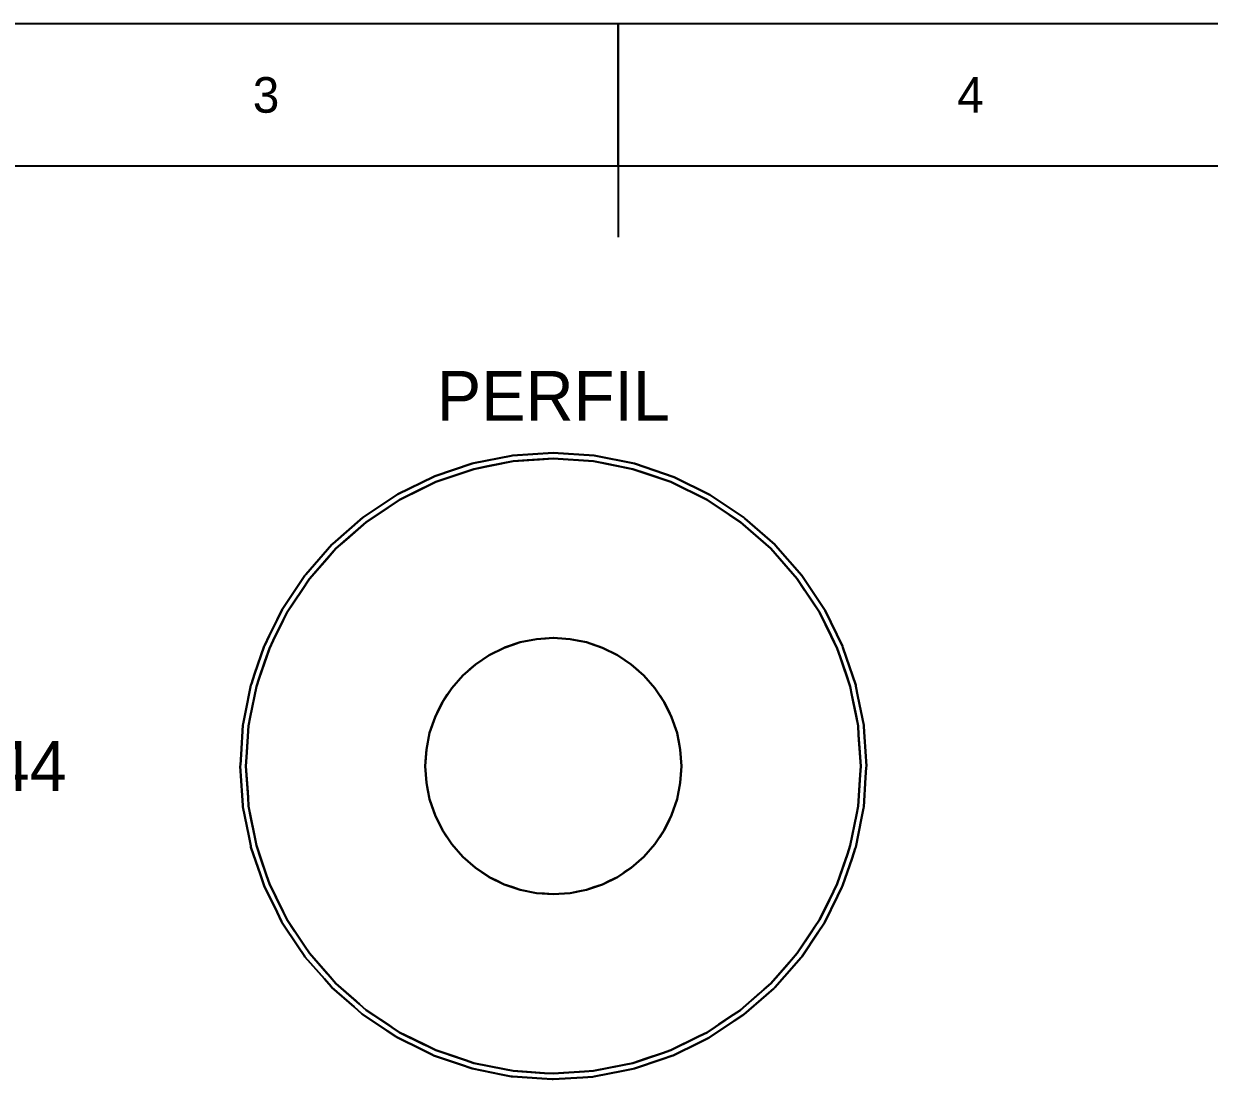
# Model space of a CAD drawing. Extents: x 0 to 297, y 0 to 210.
# Drawn here: x 106.7 to 190, y 135.9 to 210 of the extents above; entities that cross this region are included whole.
import ezdxf
from ezdxf.enums import TextEntityAlignment as Align

# ---------------------------------------------------------------- set-up
doc = ezdxf.new("R2010")
doc.units = 0
for name, color, linetype in [('COTAS', 7, 'CONTINUOUS'), ('FINA', 7, 'CONTINUOUS'), ('NORMA', 7, 'CONTINUOUS'), ('TEXTO', 7, 'CONTINUOUS'), ('VISIBLE', 7, 'CONTINUOUS')]:
    doc.layers.add(name, color=color, linetype=linetype)

msp = doc.modelspace()

# ---------------------------------------------------------------- linework, layer by layer
at = {"layer": 'FINA'}
for p, q in [((297, 210), (0, 210)), ((148.5, 200), (148.5, 210))]:
    msp.add_line(p, q, dxfattribs=at)
at = {"layer": 'NORMA'}
for p, q in [((148.5, 210), (148.5, 195)), ((287, 200), (20, 200))]:
    msp.add_line(p, q, dxfattribs=at)
at = {"layer": 'VISIBLE'}
for p, q in [((140.9772, 179.6506), (138.333, 179.1247)), ((138.333, 179.1247), (140.9772, 179.6506)), ((141.1185, 179.2718), (138.3474, 178.7206)), ((138.3474, 178.7206), (141.1185, 179.2718)), ((141.1185, 179.2718), (138.3474, 178.7206)), ((138.3474, 178.7206), (141.1185, 179.2718)), ((141.1185, 179.2718), (139.3067, 178.9114)), ((140.1593, 179.081), (141.1185, 179.2718)), ((141.0663, 179.6684), (140.9772, 179.6506)), ((140.9772, 179.6506), (141.0663, 179.6684)), ((143.9379, 179.8566), (141.0663, 179.6684)), ((141.0663, 179.6684), (143.9379, 179.8566)), ((143.9379, 179.4566), (141.1185, 179.2718)), ((141.1185, 179.2718), (143.9379, 179.4566)), ((143.9379, 179.4566), (141.1185, 179.2718)), ((141.1185, 179.2718), (143.9379, 179.4566)), ((141.1185, 179.2718), (142.962, 179.3926)), ((142.0945, 179.3357), (141.1185, 179.2718)), ((143.9379, 179.4566), (142.0945, 179.3357)), ((142.962, 179.3926), (143.9379, 179.4566)), ((146.8095, 179.6684), (143.9379, 179.8566)), ((143.9379, 179.8566), (146.8095, 179.6684)), ((143.9379, 179.4566), (145.7813, 179.3357)), ((146.7573, 179.2718), (143.9379, 179.4566)), ((144.9138, 179.3926), (143.9379, 179.4566)), ((143.9379, 179.4566), (146.7573, 179.2718)), ((146.7573, 179.2718), (143.9379, 179.4566)), ((143.9379, 179.4566), (146.7573, 179.2718)), ((146.7573, 179.2718), (144.9138, 179.3926)), ((145.7813, 179.3357), (146.7573, 179.2718)), ((146.7573, 179.2718), (148.5692, 178.9114)), ((149.5284, 178.7206), (146.7573, 179.2718)), ((147.7165, 179.081), (146.7573, 179.2718)), ((146.7573, 179.2718), (149.5284, 178.7206)), ((149.5284, 178.7206), (146.7573, 179.2718)), ((146.7573, 179.2718), (149.5284, 178.7206)), ((149.6319, 179.1069), (146.8095, 179.6684)), ((146.8095, 179.6684), (149.6319, 179.1069)), ((138.2439, 179.1069), (135.605, 178.2111)), ((135.605, 178.2111), (138.2439, 179.1069)), ((138.3474, 178.7206), (135.6719, 177.8124)), ((135.6719, 177.8124), (138.3474, 178.7206)), ((138.3474, 178.7206), (135.6719, 177.8124)), ((135.6719, 177.8124), (138.3474, 178.7206)), ((135.6719, 177.8124), (137.4213, 178.4062)), ((138.3474, 178.7206), (136.5981, 178.1267)), ((137.4213, 178.4062), (138.3474, 178.7206)), ((138.333, 179.1247), (138.2439, 179.1069)), ((138.2439, 179.1069), (138.333, 179.1247)), ((138.3474, 178.7206), (140.1593, 179.081)), ((139.3067, 178.9114), (138.3474, 178.7206)), ((149.5284, 178.7206), (147.7165, 179.081)), ((148.5692, 178.9114), (149.5284, 178.7206)), ((149.5284, 178.7206), (151.2777, 178.1267)), ((152.2039, 177.8124), (149.5284, 178.7206)), ((150.4545, 178.4062), (149.5284, 178.7206)), ((149.5284, 178.7206), (152.2039, 177.8124)), ((152.2039, 177.8124), (149.5284, 178.7206)), ((149.5284, 178.7206), (152.2039, 177.8124)), ((149.718, 179.0777), (149.6319, 179.1069)), ((149.6319, 179.1069), (149.718, 179.0777)), ((152.3569, 178.1819), (149.718, 179.0777)), ((149.718, 179.0777), (152.3569, 178.1819)), ((152.2039, 177.8124), (150.4545, 178.4062)), ((135.5189, 178.1819), (133.0194, 176.9493)), ((133.0194, 176.9493), (135.5189, 178.1819)), ((135.6719, 177.8124), (133.1379, 176.5627)), ((133.1379, 176.5627), (135.6719, 177.8124)), ((135.6719, 177.8124), (133.1379, 176.5627)), ((133.1379, 176.5627), (135.6719, 177.8124)), ((135.6719, 177.8124), (134.0151, 176.9953)), ((134.7948, 177.3798), (135.6719, 177.8124)), ((135.605, 178.2111), (135.5189, 178.1819)), ((135.5189, 178.1819), (135.605, 178.2111)), ((136.5981, 178.1267), (135.6719, 177.8124)), ((151.2777, 178.1267), (152.2039, 177.8124)), ((152.2039, 177.8124), (153.8607, 176.9953)), ((154.7379, 176.5627), (152.2039, 177.8124)), ((153.081, 177.3798), (152.2039, 177.8124)), ((152.2039, 177.8124), (154.7379, 176.5627)), ((154.7379, 176.5627), (152.2039, 177.8124)), ((152.2039, 177.8124), (154.7379, 176.5627)), ((152.4384, 178.1417), (152.3569, 178.1819)), ((152.3569, 178.1819), (152.4384, 178.1417)), ((154.9379, 176.9091), (152.4384, 178.1417)), ((152.4384, 178.1417), (154.9379, 176.9091)), ((132.9379, 176.9091), (130.6207, 175.3608)), ((130.6207, 175.3608), (132.9379, 176.9091)), ((133.0194, 176.9493), (132.9379, 176.9091)), ((132.9379, 176.9091), (133.0194, 176.9493)), ((133.1379, 176.5627), (134.7948, 177.3798)), ((134.0151, 176.9953), (133.1379, 176.5627)), ((154.7379, 176.5627), (153.081, 177.3798)), ((153.8607, 176.9953), (154.7379, 176.5627)), ((155.0135, 176.8586), (154.9379, 176.9091)), ((154.9379, 176.9091), (155.0135, 176.8586)), ((157.3307, 175.3103), (155.0135, 176.8586)), ((155.0135, 176.8586), (157.3307, 175.3103)), ((133.1379, 176.5627), (130.7887, 174.993)), ((130.7887, 174.993), (133.1379, 176.5627)), ((133.1379, 176.5627), (130.7887, 174.993)), ((130.7887, 174.993), (133.1379, 176.5627)), ((130.7887, 174.993), (132.3247, 176.0194)), ((133.1379, 176.5627), (131.6019, 175.5364)), ((132.3247, 176.0194), (133.1379, 176.5627)), ((154.7379, 176.5627), (156.274, 175.5364)), ((157.0872, 174.993), (154.7379, 176.5627)), ((155.5511, 176.0194), (154.7379, 176.5627)), ((154.7379, 176.5627), (157.0872, 174.993)), ((157.0872, 174.993), (154.7379, 176.5627)), ((154.7379, 176.5627), (157.0872, 174.993)), ((157.0872, 174.993), (155.5511, 176.0194)), ((130.5452, 175.3103), (128.4499, 173.4728)), ((128.4499, 173.4728), (130.5452, 175.3103)), ((130.7887, 174.993), (128.6644, 173.1301)), ((128.6644, 173.1301), (130.7887, 174.993)), ((130.7887, 174.993), (128.6644, 173.1301)), ((128.6644, 173.1301), (130.7887, 174.993)), ((130.7887, 174.993), (129.3997, 173.7749)), ((130.0533, 174.3481), (130.7887, 174.993)), ((130.6207, 175.3608), (130.5452, 175.3103)), ((130.5452, 175.3103), (130.6207, 175.3608)), ((131.6019, 175.5364), (130.7887, 174.993)), ((156.274, 175.5364), (157.0872, 174.993)), ((157.0872, 174.993), (158.4761, 173.7749)), ((159.2114, 173.1301), (157.0872, 174.993)), ((157.8225, 174.3481), (157.0872, 174.993)), ((157.0872, 174.993), (159.2114, 173.1301)), ((159.2114, 173.1301), (157.0872, 174.993)), ((157.0872, 174.993), (159.2114, 173.1301)), ((157.399, 175.2504), (157.3307, 175.3103)), ((157.3307, 175.3103), (157.399, 175.2504)), ((159.4943, 173.4129), (157.399, 175.2504)), ((157.399, 175.2504), (159.4943, 173.4129)), ((128.6644, 173.1301), (130.0533, 174.3481)), ((159.2114, 173.1301), (157.8225, 174.3481)), ((128.3816, 173.4129), (126.5441, 171.3177)), ((126.5441, 171.3177), (128.3816, 173.4129)), ((128.4499, 173.4728), (128.3816, 173.4129)), ((128.3816, 173.4129), (128.4499, 173.4728)), ((129.3997, 173.7749), (128.6644, 173.1301)), ((158.4761, 173.7749), (159.2114, 173.1301)), ((159.5542, 173.3446), (159.4943, 173.4129)), ((159.4943, 173.4129), (159.5542, 173.3446)), ((161.3917, 171.2493), (159.5542, 173.3446)), ((159.5542, 173.3446), (161.3917, 171.2493)), ((128.6644, 173.1301), (126.8015, 171.0058)), ((126.8015, 171.0058), (128.6644, 173.1301)), ((128.6644, 173.1301), (126.8015, 171.0058)), ((126.8015, 171.0058), (128.6644, 173.1301)), ((128.6644, 173.1301), (127.4463, 171.7411)), ((128.0195, 172.3948), (128.6644, 173.1301)), ((159.2114, 173.1301), (160.4295, 171.7411)), ((161.0743, 171.0058), (159.2114, 173.1301)), ((159.8563, 172.3948), (159.2114, 173.1301)), ((159.2114, 173.1301), (161.0743, 171.0058)), ((161.0743, 171.0058), (159.2114, 173.1301)), ((159.2114, 173.1301), (161.0743, 171.0058)), ((126.8015, 171.0058), (128.0195, 172.3948)), ((127.4463, 171.7411), (126.8015, 171.0058)), ((161.0743, 171.0058), (159.8563, 172.3948)), ((160.4295, 171.7411), (161.0743, 171.0058)), ((126.4841, 171.2493), (124.9359, 168.9321)), ((124.9359, 168.9321), (126.4841, 171.2493)), ((126.8015, 171.0058), (125.2318, 168.6566)), ((125.2318, 168.6566), (126.8015, 171.0058)), ((126.8015, 171.0058), (125.2318, 168.6566)), ((125.2318, 168.6566), (126.8015, 171.0058)), ((126.8015, 171.0058), (125.7751, 169.4698)), ((126.2581, 170.1926), (126.8015, 171.0058)), ((126.5441, 171.3177), (126.4841, 171.2493)), ((126.4841, 171.2493), (126.5441, 171.3177)), ((161.0743, 171.0058), (162.1007, 169.4698)), ((162.6441, 168.6566), (161.0743, 171.0058)), ((161.6177, 170.1926), (161.0743, 171.0058)), ((161.0743, 171.0058), (162.6441, 168.6566)), ((162.6441, 168.6566), (161.0743, 171.0058)), ((161.0743, 171.0058), (162.6441, 168.6566)), ((161.4422, 171.1737), (161.3917, 171.2493)), ((161.3917, 171.2493), (161.4422, 171.1737)), ((162.9905, 168.8566), (161.4422, 171.1737)), ((161.4422, 171.1737), (162.9905, 168.8566)), ((125.2318, 168.6566), (126.2581, 170.1926)), ((162.6441, 168.6566), (161.6177, 170.1926)), ((125.7751, 169.4698), (125.2318, 168.6566)), ((162.1007, 169.4698), (162.6441, 168.6566)), ((124.8854, 168.8566), (124.5265, 168.1289)), ((124.5265, 168.1289), (124.8854, 168.8566)), ((124.9359, 168.9321), (124.8854, 168.8566)), ((124.8854, 168.8566), (124.9359, 168.9321)), ((125.2318, 168.6566), (124.9576, 168.1006)), ((124.9576, 168.1006), (125.2318, 168.6566)), ((124.9576, 168.1006), (125.2318, 168.6566)), ((125.2318, 168.6566), (124.9576, 168.1006)), ((162.6441, 168.6566), (163.4611, 166.9997)), ((163.8937, 166.1225), (162.6441, 168.6566)), ((163.0766, 167.7794), (162.6441, 168.6566)), ((162.6441, 168.6566), (163.8937, 166.1225)), ((163.8937, 166.1225), (162.6441, 168.6566)), ((162.6441, 168.6566), (163.8937, 166.1225)), ((163.0307, 168.7751), (162.9905, 168.8566)), ((162.9905, 168.8566), (163.0307, 168.7751)), ((164.2633, 166.2756), (163.0307, 168.7751)), ((163.0307, 168.7751), (164.2633, 166.2756)), ((124.5265, 168.1289), (123.9714, 167.0033)), ((123.9714, 167.0033), (124.5265, 168.1289)), ((124.9576, 168.1006), (124.2563, 166.6785)), ((124.2563, 166.6785), (124.9576, 168.1006)), ((124.9576, 168.1006), (124.2563, 166.6785)), ((124.2563, 166.6785), (124.9576, 168.1006)), ((124.2563, 166.6785), (124.7992, 167.7794)), ((124.9576, 168.1006), (124.4147, 166.9997)), ((124.7992, 167.7794), (124.9576, 168.1006)), ((163.8937, 166.1225), (163.0766, 167.7794)), ((123.9714, 167.0033), (123.6528, 166.3571)), ((123.6528, 166.3571), (123.9714, 167.0033)), ((124.2563, 166.6785), (123.9821, 166.1225)), ((123.9821, 166.1225), (124.2563, 166.6785)), ((124.2563, 166.6785), (123.9821, 166.1225)), ((123.9821, 166.1225), (124.2563, 166.6785)), ((124.4147, 166.9997), (124.2563, 166.6785)), ((142.7632, 166.7796), (141.6085, 166.5499)), ((141.6085, 166.5499), (142.7632, 166.7796)), ((141.6085, 166.5499), (142.2172, 166.671)), ((142.7632, 166.7796), (141.6162, 166.5514)), ((142.2172, 166.671), (142.7632, 166.7796)), ((143.9379, 166.8566), (142.7632, 166.7796)), ((142.7632, 166.7796), (143.9379, 166.8566)), ((142.7632, 166.7796), (143.3824, 166.8202)), ((142.771, 166.7801), (142.7632, 166.7796)), ((143.9379, 166.8566), (142.771, 166.7801)), ((143.3824, 166.8202), (143.9379, 166.8566)), ((145.1126, 166.7796), (143.9379, 166.8566)), ((143.9379, 166.8566), (145.1126, 166.7796)), ((143.9457, 166.8561), (143.9379, 166.8566)), ((143.9379, 166.8566), (144.5571, 166.816)), ((145.1126, 166.7796), (143.9457, 166.8561)), ((144.5571, 166.816), (145.1126, 166.7796)), ((146.2673, 166.5499), (145.1126, 166.7796)), ((145.1126, 166.7796), (146.2673, 166.5499)), ((145.1204, 166.778), (145.1126, 166.7796)), ((145.1126, 166.7796), (145.7213, 166.6585)), ((146.2673, 166.5499), (145.1204, 166.778)), ((145.7213, 166.6585), (146.2673, 166.5499)), ((163.4611, 166.9997), (163.8937, 166.1225)), ((123.6126, 166.2756), (122.9484, 164.3189)), ((122.9484, 164.3189), (123.6126, 166.2756)), ((123.9821, 166.1225), (123.2732, 164.0341)), ((123.2732, 164.0341), (123.9821, 166.1225)), ((123.9821, 166.1225), (123.2732, 164.0341)), ((123.2732, 164.0341), (123.9821, 166.1225)), ((123.9821, 166.1225), (123.3883, 164.3732)), ((123.6528, 166.3571), (123.6126, 166.2756)), ((123.6126, 166.2756), (123.6528, 166.3571)), ((123.6677, 165.1964), (123.9821, 166.1225)), ((140.4938, 166.1715), (139.4379, 165.6508)), ((139.4379, 165.6508), (140.4938, 166.1715)), ((139.4379, 165.6508), (139.9945, 165.9253)), ((140.4938, 166.1715), (139.445, 165.6543)), ((139.9945, 165.9253), (140.4938, 166.1715)), ((141.6085, 166.5499), (140.4938, 166.1715)), ((140.4938, 166.1715), (141.6085, 166.5499)), ((140.4938, 166.1715), (141.0814, 166.371)), ((140.5012, 166.174), (140.4938, 166.1715)), ((141.6085, 166.5499), (140.5012, 166.174)), ((141.0814, 166.371), (141.6085, 166.5499)), ((141.6162, 166.5514), (141.6085, 166.5499)), ((147.3821, 166.1715), (146.2673, 166.5499)), ((146.2673, 166.5499), (147.3821, 166.1715)), ((146.2747, 166.5474), (146.2673, 166.5499)), ((146.2673, 166.5499), (146.8549, 166.3504)), ((147.3821, 166.1715), (146.2747, 166.5474)), ((146.8549, 166.3504), (147.3821, 166.1715)), ((148.4379, 165.6508), (147.3821, 166.1715)), ((147.3821, 166.1715), (148.4379, 165.6508)), ((147.3891, 166.168), (147.3821, 166.1715)), ((147.3821, 166.1715), (147.9386, 165.897)), ((148.4379, 165.6508), (147.3891, 166.168)), ((147.9386, 165.897), (148.4379, 165.6508)), ((164.093, 165.5355), (163.8937, 166.1225)), ((163.8937, 166.1225), (164.093, 165.5355)), ((164.093, 165.5355), (163.8937, 166.1225)), ((163.8937, 166.1225), (164.093, 165.5355)), ((164.2925, 166.1895), (164.2633, 166.2756)), ((164.2633, 166.2756), (164.2925, 166.1895)), ((164.5241, 165.5073), (164.2925, 166.1895)), ((164.2925, 166.1895), (164.5241, 165.5073)), ((123.2732, 164.0341), (123.6677, 165.1964)), ((138.4591, 164.9968), (137.574, 164.2205)), ((137.574, 164.2205), (138.4591, 164.9968)), ((138.4591, 164.9968), (137.5799, 164.2257)), ((138.0405, 164.6297), (138.4591, 164.9968)), ((139.4379, 165.6508), (138.4591, 164.9968)), ((138.4591, 164.9968), (139.4379, 165.6508)), ((138.4591, 164.9968), (138.975, 165.3415)), ((138.4656, 165.0011), (138.4591, 164.9968)), ((139.4379, 165.6508), (138.4656, 165.0011)), ((138.975, 165.3415), (139.4379, 165.6508)), ((139.445, 165.6543), (139.4379, 165.6508)), ((149.4168, 164.9968), (148.4379, 165.6508)), ((148.4379, 165.6508), (149.4168, 164.9968)), ((148.4444, 165.6464), (148.4379, 165.6508)), ((148.4379, 165.6508), (148.9539, 165.306)), ((149.4168, 164.9968), (148.4444, 165.6464)), ((148.9539, 165.306), (149.4168, 164.9968)), ((150.3019, 164.2205), (149.4168, 164.9968)), ((149.4168, 164.9968), (150.3019, 164.2205)), ((149.4227, 164.9916), (149.4168, 164.9968)), ((149.4168, 164.9968), (149.8833, 164.5876)), ((150.3019, 164.2205), (149.4227, 164.9916)), ((164.093, 165.5355), (164.4875, 164.3732)), ((164.8019, 163.4471), (164.093, 165.5355)), ((164.2081, 165.1964), (164.093, 165.5355)), ((164.093, 165.5355), (164.8019, 163.4471)), ((164.8019, 163.4471), (164.093, 165.5355)), ((164.093, 165.5355), (164.8019, 163.4471)), ((164.8019, 163.4471), (164.2081, 165.1964)), ((165.1883, 163.5506), (164.5241, 165.5073)), ((164.5241, 165.5073), (165.1883, 163.5506)), ((122.9484, 164.3189), (122.7168, 163.6367)), ((122.7168, 163.6367), (122.9484, 164.3189)), ((123.3883, 164.3732), (123.2732, 164.0341)), ((137.574, 164.2205), (136.7977, 163.3354)), ((136.7977, 163.3354), (137.574, 164.2205)), ((137.5739, 164.2205), (136.8029, 163.3413)), ((137.2069, 163.802), (137.5739, 164.2205)), ((137.5739, 164.2205), (138.0405, 164.6297)), ((137.5799, 164.2257), (137.5739, 164.2205)), ((149.8833, 164.5876), (150.3019, 164.2205)), ((151.0781, 163.3354), (150.3019, 164.2205)), ((150.3019, 164.2205), (151.0781, 163.3354)), ((150.3071, 164.2146), (150.3019, 164.2205)), ((150.3019, 164.2205), (150.711, 163.754)), ((151.0781, 163.3354), (150.3071, 164.2146)), ((164.4875, 164.3732), (164.8019, 163.4471)), ((122.6875, 163.5506), (122.2844, 161.5239)), ((122.2844, 161.5239), (122.6875, 163.5506)), ((123.0739, 163.4471), (122.6436, 161.2839)), ((122.6436, 161.2839), (123.0739, 163.4471)), ((123.0739, 163.4471), (122.6436, 161.2839)), ((122.6436, 161.2839), (123.0739, 163.4471)), ((122.7168, 163.6367), (122.6875, 163.5506)), ((122.6875, 163.5506), (122.7168, 163.6367)), ((123.0739, 163.4471), (122.7135, 161.6352)), ((122.8831, 162.4878), (123.0739, 163.4471)), ((123.2732, 164.0341), (123.0739, 163.4471)), ((123.0739, 163.4471), (123.2732, 164.0341)), ((123.2732, 164.0341), (123.0739, 163.4471)), ((123.0739, 163.4471), (123.2732, 164.0341)), ((136.7977, 163.3354), (136.1437, 162.3566)), ((136.1437, 162.3566), (136.7977, 163.3354)), ((136.7977, 163.3354), (136.148, 162.3631)), ((136.4884, 162.8725), (136.7977, 163.3354)), ((136.7977, 163.3354), (137.2069, 163.802)), ((136.8029, 163.3413), (136.7977, 163.3354)), ((150.711, 163.754), (151.0781, 163.3354)), ((151.7321, 162.3566), (151.0781, 163.3354)), ((151.0781, 163.3354), (151.7321, 162.3566)), ((151.0825, 163.3289), (151.0781, 163.3354)), ((151.0781, 163.3354), (151.4228, 162.8195)), ((151.7321, 162.3566), (151.0825, 163.3289)), ((164.9228, 162.8391), (164.8019, 163.4471)), ((164.8019, 163.4471), (164.9228, 162.8391)), ((164.9228, 162.8391), (164.8019, 163.4471)), ((164.8019, 163.4471), (164.9228, 162.8391)), ((165.206, 163.4614), (165.1883, 163.5506)), ((165.1883, 163.5506), (165.206, 163.4614)), ((165.3466, 162.7548), (165.206, 163.4614)), ((165.206, 163.4614), (165.3466, 162.7548)), ((122.6436, 161.2839), (122.8831, 162.4878)), ((136.1437, 162.3566), (136.4884, 162.8725)), ((151.4228, 162.8195), (151.7321, 162.3566)), ((164.9228, 162.8391), (165.1623, 161.6352)), ((165.3531, 160.6759), (164.9228, 162.8391)), ((164.9927, 162.4878), (164.9228, 162.8391)), ((164.9228, 162.8391), (165.3531, 160.6759)), ((165.3531, 160.6759), (164.9228, 162.8391)), ((164.9228, 162.8391), (165.3531, 160.6759)), ((165.3531, 160.6759), (164.9927, 162.4878)), ((165.7497, 160.7281), (165.3466, 162.7548)), ((165.3466, 162.7548), (165.7497, 160.7281)), ((122.7135, 161.6352), (122.6436, 161.2839)), ((136.1437, 162.3566), (135.623, 161.3007)), ((135.623, 161.3007), (136.1437, 162.3566)), ((135.623, 161.3007), (135.8975, 161.8573)), ((136.1437, 162.3566), (135.6265, 161.3078)), ((135.8975, 161.8573), (136.1437, 162.3566)), ((136.148, 162.3631), (136.1437, 162.3566)), ((152.2528, 161.3007), (151.7321, 162.3566)), ((151.7321, 162.3566), (152.2528, 161.3007)), ((151.7356, 162.3495), (151.7321, 162.3566)), ((151.7321, 162.3566), (152.0066, 161.8)), ((152.2528, 161.3007), (151.7356, 162.3495)), ((152.0066, 161.8), (152.2528, 161.3007)), ((165.1623, 161.6352), (165.3531, 160.6759)), ((122.1439, 160.8173), (122.1261, 160.7281)), ((122.1261, 160.7281), (122.1439, 160.8173)), ((122.2844, 161.5239), (122.1439, 160.8173)), ((122.1439, 160.8173), (122.2844, 161.5239)), ((122.6436, 161.2839), (122.5227, 160.6759)), ((122.5227, 160.6759), (122.6436, 161.2839)), ((122.6436, 161.2839), (122.5227, 160.6759)), ((122.5227, 160.6759), (122.6436, 161.2839)), ((135.623, 161.3007), (135.2446, 160.1859)), ((135.2446, 160.1859), (135.623, 161.3007)), ((135.623, 161.3007), (135.2471, 160.1934)), ((135.444, 160.7736), (135.623, 161.3007)), ((135.6265, 161.3078), (135.623, 161.3007)), ((152.6312, 160.1859), (152.2528, 161.3007)), ((152.2528, 161.3007), (152.6312, 160.1859)), ((152.2554, 161.2933), (152.2528, 161.3007)), ((152.2528, 161.3007), (152.4523, 160.7131)), ((152.6312, 160.1859), (152.2554, 161.2933)), ((122.1261, 160.7281), (121.991, 158.6662)), ((121.991, 158.6662), (122.1261, 160.7281)), ((122.5227, 160.6759), (122.3785, 158.4751)), ((122.3785, 158.4751), (122.5227, 160.6759)), ((122.5227, 160.6759), (122.3785, 158.4751)), ((122.3785, 158.4751), (122.5227, 160.6759)), ((122.5227, 160.6759), (122.4019, 158.8325)), ((122.4587, 159.7), (122.5227, 160.6759)), ((135.2446, 160.1859), (135.0149, 159.0313)), ((135.0149, 159.0313), (135.2446, 160.1859)), ((135.2446, 160.1859), (135.0164, 159.039)), ((135.136, 159.6399), (135.2446, 160.1859)), ((135.2446, 160.1859), (135.444, 160.7736)), ((135.2471, 160.1934), (135.2446, 160.1859)), ((152.4523, 160.7131), (152.6312, 160.1859)), ((152.8609, 159.0313), (152.6312, 160.1859)), ((152.6312, 160.1859), (152.8609, 159.0313)), ((152.6328, 160.1782), (152.6312, 160.1859)), ((152.6312, 160.1859), (152.7523, 159.5773)), ((152.8609, 159.0313), (152.6328, 160.1782)), ((165.3937, 160.0574), (165.3531, 160.6759)), ((165.3531, 160.6759), (165.3937, 160.0574)), ((165.3937, 160.0574), (165.3531, 160.6759)), ((165.3531, 160.6759), (165.3937, 160.0574)), ((165.3937, 160.0574), (165.4739, 158.8325)), ((165.5379, 157.8566), (165.3937, 160.0574)), ((165.4171, 159.7), (165.3937, 160.0574)), ((165.3937, 160.0574), (165.5379, 157.8566)), ((165.5379, 157.8566), (165.3937, 160.0574)), ((165.3937, 160.0574), (165.5379, 157.8566)), ((165.7556, 160.6375), (165.7497, 160.7281)), ((165.7497, 160.7281), (165.7556, 160.6375)), ((165.8028, 159.9185), (165.7556, 160.6375)), ((165.7556, 160.6375), (165.8028, 159.9185)), ((122.3785, 158.4751), (122.4587, 159.7)), ((135.0149, 159.0313), (135.136, 159.6399)), ((152.7523, 159.5773), (152.8609, 159.0313)), ((165.5379, 157.8566), (165.4171, 159.7)), ((165.9379, 157.8566), (165.8028, 159.9185)), ((165.8028, 159.9185), (165.9379, 157.8566)), ((121.991, 158.6662), (121.9439, 157.9473)), ((121.9439, 157.9473), (121.991, 158.6662)), ((122.3785, 158.4751), (122.3379, 157.8566)), ((122.3379, 157.8566), (122.3785, 158.4751)), ((122.3785, 158.4751), (122.3379, 157.8566)), ((122.3379, 157.8566), (122.3785, 158.4751)), ((122.4019, 158.8325), (122.3785, 158.4751)), ((135.0149, 159.0313), (134.9379, 157.8566)), ((134.9379, 157.8566), (135.0149, 159.0313)), ((134.9379, 157.8566), (134.9785, 158.4758)), ((135.0149, 159.0313), (134.9384, 157.8644)), ((134.9785, 158.4758), (135.0149, 159.0313)), ((135.0164, 159.039), (135.0149, 159.0313)), ((152.9379, 157.8566), (152.8609, 159.0313)), ((152.8609, 159.0313), (152.9379, 157.8566)), ((152.8614, 159.0235), (152.8609, 159.0313)), ((152.8609, 159.0313), (152.9015, 158.4121)), ((152.9379, 157.8566), (152.8614, 159.0235)), ((152.9015, 158.4121), (152.9379, 157.8566)), ((165.4739, 158.8325), (165.5379, 157.8566)), ((121.9439, 157.9473), (121.9379, 157.8566)), ((121.9379, 157.8566), (121.9439, 157.9473)), ((121.9379, 157.8566), (122.0731, 155.7946)), ((122.0731, 155.7946), (121.9379, 157.8566)), ((122.3379, 157.8566), (122.4822, 155.6558)), ((122.4019, 156.8806), (122.3379, 157.8566)), ((122.4822, 155.6558), (122.3379, 157.8566)), ((122.3379, 157.8566), (122.4587, 156.0131)), ((122.3379, 157.8566), (122.4822, 155.6558)), ((122.4822, 155.6558), (122.3379, 157.8566)), ((134.9384, 157.8644), (134.9379, 157.8566)), ((134.9379, 157.8566), (135.0149, 156.6818)), ((135.0149, 156.6818), (134.9379, 157.8566)), ((134.9743, 157.301), (134.9379, 157.8566)), ((134.9379, 157.8566), (135.0144, 156.6897)), ((152.8609, 156.6818), (152.9379, 157.8566)), ((152.9379, 157.8566), (152.8609, 156.6818)), ((152.8609, 156.6818), (152.9374, 157.8487)), ((152.9379, 157.8566), (152.8973, 157.2374)), ((152.9374, 157.8487), (152.9379, 157.8566)), ((165.4974, 157.238), (165.5379, 157.8566)), ((165.5379, 157.8566), (165.4974, 157.238)), ((165.4974, 157.238), (165.5379, 157.8566)), ((165.5379, 157.8566), (165.4974, 157.238)), ((165.8848, 157.0469), (165.932, 157.7659)), ((165.932, 157.7659), (165.8848, 157.0469)), ((165.932, 157.7659), (165.9379, 157.8566)), ((165.9379, 157.8566), (165.932, 157.7659)), ((122.4822, 155.6558), (122.4019, 156.8806)), ((135.0149, 156.6818), (134.9743, 157.301)), ((135.0144, 156.6897), (135.0149, 156.6818)), ((135.0149, 156.6818), (135.2446, 155.5272)), ((135.2446, 155.5272), (135.0149, 156.6818)), ((135.1235, 156.1358), (135.0149, 156.6818)), ((135.0149, 156.6818), (135.243, 155.5349)), ((152.6312, 155.5272), (152.8609, 156.6818)), ((152.8609, 156.6818), (152.6312, 155.5272)), ((152.6312, 155.5272), (152.8594, 156.6741)), ((152.8609, 156.6818), (152.7399, 156.0732)), ((152.8594, 156.6741), (152.8609, 156.6818)), ((152.8973, 157.2374), (152.8609, 156.6818)), ((165.3531, 155.0372), (165.4974, 157.238)), ((165.4974, 157.238), (165.3531, 155.0372)), ((165.3531, 155.0372), (165.4974, 157.238)), ((165.4974, 157.238), (165.3531, 155.0372)), ((165.3531, 155.0372), (165.4739, 156.8806)), ((165.4974, 157.238), (165.4171, 156.0131)), ((165.4739, 156.8806), (165.4974, 157.238)), ((165.7497, 154.985), (165.8848, 157.0469)), ((165.8848, 157.0469), (165.7497, 154.985)), ((122.4587, 156.0131), (122.4822, 155.6558)), ((135.2446, 155.5272), (135.1235, 156.1358)), ((152.7399, 156.0732), (152.6312, 155.5272)), ((165.4171, 156.0131), (165.3531, 155.0372)), ((122.0731, 155.7946), (122.1202, 155.0757)), ((122.1202, 155.0757), (122.0731, 155.7946)), ((122.1202, 155.0757), (122.1261, 154.985)), ((122.1261, 154.985), (122.1202, 155.0757)), ((122.1261, 154.985), (122.5293, 152.9583)), ((122.5293, 152.9583), (122.1261, 154.985)), ((122.4822, 155.6558), (122.5227, 155.0372)), ((122.5227, 155.0372), (122.4822, 155.6558)), ((122.4822, 155.6558), (122.5227, 155.0372)), ((122.5227, 155.0372), (122.4822, 155.6558)), ((122.5227, 155.0372), (122.953, 152.8741)), ((122.7135, 154.078), (122.5227, 155.0372)), ((122.953, 152.8741), (122.5227, 155.0372)), ((122.5227, 155.0372), (122.8831, 153.2253)), ((122.5227, 155.0372), (122.953, 152.8741)), ((122.953, 152.8741), (122.5227, 155.0372)), ((135.243, 155.5349), (135.2446, 155.5272)), ((135.2446, 155.5272), (135.623, 154.4124)), ((135.623, 154.4124), (135.2446, 155.5272)), ((135.4235, 155), (135.2446, 155.5272)), ((135.2446, 155.5272), (135.6205, 154.4199)), ((135.623, 154.4124), (135.4235, 155)), ((152.2528, 154.4124), (152.6312, 155.5272)), ((152.6312, 155.5272), (152.2528, 154.4124)), ((152.2528, 154.4124), (152.6287, 155.5198)), ((152.6312, 155.5272), (152.4318, 154.9396)), ((152.6287, 155.5198), (152.6312, 155.5272)), ((165.2322, 154.4292), (165.3531, 155.0372)), ((165.3531, 155.0372), (165.2322, 154.4292)), ((165.2322, 154.4292), (165.3531, 155.0372)), ((165.3531, 155.0372), (165.2322, 154.4292)), ((165.732, 154.8959), (165.7497, 154.985)), ((165.7497, 154.985), (165.732, 154.8959)), ((135.6205, 154.4199), (135.623, 154.4124)), ((135.623, 154.4124), (136.1437, 153.3566)), ((136.1437, 153.3566), (135.623, 154.4124)), ((135.8692, 153.9131), (135.623, 154.4124)), ((135.623, 154.4124), (136.1402, 153.3636)), ((151.7321, 153.3566), (152.2528, 154.4124)), ((152.2528, 154.4124), (151.7321, 153.3566)), ((151.7321, 153.3566), (152.2494, 154.4054)), ((152.2528, 154.4124), (151.9784, 153.8559)), ((152.2494, 154.4054), (152.2528, 154.4124)), ((152.4318, 154.9396), (152.2528, 154.4124)), ((164.8019, 152.2661), (165.2322, 154.4292)), ((165.2322, 154.4292), (164.8019, 152.2661)), ((164.8019, 152.2661), (165.2322, 154.4292)), ((165.2322, 154.4292), (164.8019, 152.2661)), ((165.2322, 154.4292), (164.9927, 153.2253)), ((165.1623, 154.078), (165.2322, 154.4292)), ((165.1883, 152.1626), (165.5914, 154.1892)), ((165.5914, 154.1892), (165.1883, 152.1626)), ((165.5914, 154.1892), (165.732, 154.8959)), ((165.732, 154.8959), (165.5914, 154.1892)), ((122.953, 152.8741), (122.7135, 154.078)), ((136.1437, 153.3566), (135.8692, 153.9131)), ((136.1402, 153.3636), (136.1437, 153.3566)), ((136.1437, 153.3566), (136.7977, 152.3777)), ((136.7977, 152.3777), (136.1437, 153.3566)), ((136.453, 152.8937), (136.1437, 153.3566)), ((136.1437, 153.3566), (136.7934, 152.3842)), ((151.0781, 152.3777), (151.7321, 153.3566)), ((151.7321, 153.3566), (151.0781, 152.3777)), ((151.0781, 152.3777), (151.7278, 153.35)), ((151.7321, 153.3566), (151.3874, 152.8406)), ((151.7278, 153.35), (151.7321, 153.3566)), ((151.9784, 153.8559), (151.7321, 153.3566)), ((164.8019, 152.2661), (165.1623, 154.078)), ((122.5293, 152.9583), (122.6698, 152.2517)), ((122.6698, 152.2517), (122.5293, 152.9583)), ((122.8831, 153.2253), (122.953, 152.8741)), ((122.953, 152.8741), (123.0739, 152.2661)), ((123.0739, 152.2661), (122.953, 152.8741)), ((122.953, 152.8741), (123.0739, 152.2661)), ((123.0739, 152.2661), (122.953, 152.8741)), ((136.7977, 152.3777), (136.453, 152.8937)), ((151.3874, 152.8406), (151.0781, 152.3777)), ((164.9927, 153.2253), (164.8019, 152.2661)), ((122.6698, 152.2517), (122.6875, 152.1626)), ((122.6875, 152.1626), (122.6698, 152.2517)), ((122.6875, 152.1626), (123.3518, 150.2059)), ((123.3518, 150.2059), (122.6875, 152.1626)), ((123.0739, 152.2661), (123.7829, 150.1776)), ((123.3883, 151.34), (123.0739, 152.2661)), ((123.7829, 150.1776), (123.0739, 152.2661)), ((123.0739, 152.2661), (123.6677, 150.5167)), ((123.0739, 152.2661), (123.7829, 150.1776)), ((123.7829, 150.1776), (123.0739, 152.2661)), ((136.7934, 152.3842), (136.7977, 152.3777)), ((136.7977, 152.3777), (137.5739, 151.4926)), ((137.5739, 151.4926), (136.7977, 152.3777)), ((137.1648, 151.9592), (136.7977, 152.3777)), ((136.7977, 152.3777), (137.5688, 151.4985)), ((137.5739, 151.4926), (137.1648, 151.9592)), ((150.3019, 151.4926), (151.0781, 152.3777)), ((151.0781, 152.3777), (150.3019, 151.4926)), ((150.3019, 151.4926), (151.0729, 152.3718)), ((150.6689, 151.9112), (150.3019, 151.4926)), ((151.0781, 152.3777), (150.6689, 151.9112)), ((151.0729, 152.3718), (151.0781, 152.3777)), ((163.8937, 149.5906), (164.6026, 151.6791)), ((164.6026, 151.6791), (163.8937, 149.5906)), ((163.8937, 149.5906), (164.6026, 151.6791)), ((164.6026, 151.6791), (163.8937, 149.5906)), ((164.6026, 151.6791), (164.2081, 150.5167)), ((164.4875, 151.34), (164.6026, 151.6791)), ((164.6026, 151.6791), (164.8019, 152.2661)), ((164.8019, 152.2661), (164.6026, 151.6791)), ((164.6026, 151.6791), (164.8019, 152.2661)), ((164.8019, 152.2661), (164.6026, 151.6791)), ((164.9275, 151.3942), (165.1591, 152.0765)), ((165.1591, 152.0765), (164.9275, 151.3942)), ((165.1591, 152.0765), (165.1883, 152.1626)), ((165.1883, 152.1626), (165.1591, 152.0765)), ((123.7829, 150.1776), (123.3883, 151.34)), ((137.5688, 151.4985), (137.5739, 151.4926)), ((137.5739, 151.4926), (138.4591, 150.7164)), ((138.4591, 150.7164), (137.5739, 151.4926)), ((137.9925, 151.1255), (137.5739, 151.4926)), ((137.5739, 151.4926), (138.4532, 150.7216)), ((138.4591, 150.7164), (137.9925, 151.1255)), ((149.4168, 150.7164), (150.3019, 151.4926)), ((150.3019, 151.4926), (149.4168, 150.7164)), ((149.4168, 150.7164), (150.296, 151.4874)), ((149.8353, 151.0835), (149.4168, 150.7164)), ((150.3019, 151.4926), (149.8353, 151.0835)), ((150.296, 151.4874), (150.3019, 151.4926)), ((163.8937, 149.5906), (164.4875, 151.34)), ((164.2633, 149.4375), (164.9275, 151.3942)), ((164.9275, 151.3942), (164.2633, 149.4375)), ((123.3518, 150.2059), (123.5833, 149.5236)), ((123.5833, 149.5236), (123.3518, 150.2059)), ((123.6677, 150.5167), (123.7829, 150.1776)), ((123.7829, 150.1776), (123.9821, 149.5906)), ((123.9821, 149.5906), (123.7829, 150.1776)), ((123.7829, 150.1776), (123.9821, 149.5906)), ((123.9821, 149.5906), (123.7829, 150.1776)), ((138.4532, 150.7216), (138.4591, 150.7164)), ((138.4591, 150.7164), (139.4379, 150.0623)), ((139.4379, 150.0623), (138.4591, 150.7164)), ((138.9219, 150.4071), (138.4591, 150.7164)), ((138.4591, 150.7164), (139.4314, 150.0667)), ((139.4379, 150.0623), (138.9219, 150.4071)), ((139.4314, 150.0667), (139.4379, 150.0623)), ((139.4379, 150.0623), (140.4938, 149.5417)), ((140.4938, 149.5417), (139.4379, 150.0623)), ((139.9372, 149.8161), (139.4379, 150.0623)), ((139.4379, 150.0623), (140.4867, 149.5451)), ((147.3821, 149.5417), (148.4379, 150.0623)), ((148.4379, 150.0623), (147.3821, 149.5417)), ((147.3821, 149.5417), (148.4309, 150.0589)), ((148.4379, 150.0623), (147.8814, 149.7879)), ((148.4309, 150.0589), (148.4379, 150.0623)), ((148.4379, 150.0623), (149.4168, 150.7164)), ((149.4168, 150.7164), (148.4379, 150.0623)), ((148.4379, 150.0623), (149.4102, 150.712)), ((148.9008, 150.3716), (148.4379, 150.0623)), ((149.4168, 150.7164), (148.9008, 150.3716)), ((149.4102, 150.712), (149.4168, 150.7164)), ((164.2081, 150.5167), (163.8937, 149.5906)), ((123.5833, 149.5236), (123.6126, 149.4375)), ((123.6126, 149.4375), (123.5833, 149.5236)), ((123.6126, 149.4375), (124.5265, 147.5843)), ((124.5265, 147.5843), (123.6126, 149.4375)), ((123.9821, 149.5906), (124.9576, 147.6125)), ((124.4147, 148.7134), (123.9821, 149.5906)), ((124.9576, 147.6125), (123.9821, 149.5906)), ((123.9821, 149.5906), (124.7992, 147.9337)), ((123.9821, 149.5906), (124.9576, 147.6125)), ((124.9576, 147.6125), (123.9821, 149.5906)), ((140.4938, 149.5417), (139.9372, 149.8161)), ((140.4867, 149.5451), (140.4938, 149.5417)), ((140.4938, 149.5417), (141.6085, 149.1632)), ((141.6085, 149.1632), (140.4938, 149.5417)), ((141.0209, 149.3627), (140.4938, 149.5417)), ((140.4938, 149.5417), (141.6011, 149.1658)), ((141.6085, 149.1632), (141.0209, 149.3627)), ((141.6011, 149.1658), (141.6085, 149.1632)), ((141.6085, 149.1632), (142.7632, 148.9336)), ((142.7632, 148.9336), (141.6085, 149.1632)), ((142.1546, 149.0546), (141.6085, 149.1632)), ((141.6085, 149.1632), (142.7555, 148.9351)), ((145.1126, 148.9336), (146.2673, 149.1632)), ((146.2673, 149.1632), (145.1126, 148.9336)), ((145.1126, 148.9336), (146.2596, 149.1617)), ((146.2673, 149.1632), (145.6587, 149.0422)), ((146.2596, 149.1617), (146.2673, 149.1632)), ((146.2673, 149.1632), (147.3821, 149.5417)), ((147.3821, 149.5417), (146.2673, 149.1632)), ((146.2673, 149.1632), (147.3746, 149.5391)), ((146.7945, 149.3422), (146.2673, 149.1632)), ((147.3821, 149.5417), (146.7945, 149.3422)), ((147.3746, 149.5391), (147.3821, 149.5417)), ((147.8814, 149.7879), (147.3821, 149.5417)), ((163.6195, 149.0347), (163.8937, 149.5906)), ((163.8937, 149.5906), (163.6195, 149.0347)), ((163.6195, 149.0347), (163.8937, 149.5906)), ((163.8937, 149.5906), (163.6195, 149.0347)), ((163.9044, 148.7098), (164.2231, 149.356)), ((164.2231, 149.356), (163.9044, 148.7098)), ((164.2231, 149.356), (164.2633, 149.4375)), ((164.2633, 149.4375), (164.2231, 149.356)), ((124.9576, 147.6125), (124.4147, 148.7134)), ((142.7632, 148.9336), (142.1546, 149.0546)), ((142.7555, 148.9351), (142.7632, 148.9336)), ((142.7632, 148.9336), (143.9379, 148.8566)), ((143.9379, 148.8566), (142.7632, 148.9336)), ((143.3187, 148.8972), (142.7632, 148.9336)), ((142.7632, 148.9336), (143.9301, 148.8571)), ((143.9379, 148.8566), (143.3187, 148.8972)), ((143.9301, 148.8571), (143.9379, 148.8566)), ((143.9379, 148.8566), (145.1126, 148.9336)), ((145.1126, 148.9336), (143.9379, 148.8566)), ((143.9379, 148.8566), (145.1048, 148.9331)), ((144.4934, 148.893), (143.9379, 148.8566)), ((145.1126, 148.9336), (144.4934, 148.893)), ((145.1048, 148.9331), (145.1126, 148.9336)), ((145.6587, 149.0422), (145.1126, 148.9336)), ((162.6441, 147.0566), (163.6195, 149.0347)), ((163.6195, 149.0347), (162.6441, 147.0566)), ((162.6441, 147.0566), (163.6195, 149.0347)), ((163.6195, 149.0347), (162.6441, 147.0566)), ((162.6441, 147.0566), (163.4611, 148.7134)), ((162.9905, 146.8566), (163.9044, 148.7098)), ((163.9044, 148.7098), (162.9905, 146.8566)), ((163.6195, 149.0347), (163.0766, 147.9337)), ((163.4611, 148.7134), (163.6195, 149.0347)), ((124.5265, 147.5843), (124.8452, 146.9381)), ((124.8452, 146.9381), (124.5265, 147.5843)), ((124.7992, 147.9337), (124.9576, 147.6125)), ((124.9576, 147.6125), (125.2318, 147.0566)), ((125.2318, 147.0566), (124.9576, 147.6125)), ((124.9576, 147.6125), (125.2318, 147.0566)), ((125.2318, 147.0566), (124.9576, 147.6125)), ((163.0766, 147.9337), (162.6441, 147.0566)), ((124.8452, 146.9381), (124.8854, 146.8566)), ((124.8854, 146.8566), (124.8452, 146.9381)), ((124.8854, 146.8566), (126.0334, 145.1385)), ((126.0334, 145.1385), (124.8854, 146.8566)), ((125.2318, 147.0566), (126.4571, 145.2227)), ((125.7751, 146.2434), (125.2318, 147.0566)), ((126.4571, 145.2227), (125.2318, 147.0566)), ((125.2318, 147.0566), (126.2581, 145.5205)), ((125.2318, 147.0566), (126.4571, 145.2227)), ((126.4571, 145.2227), (125.2318, 147.0566)), ((162.2997, 146.5411), (162.6441, 147.0566)), ((162.6441, 147.0566), (162.2997, 146.5411)), ((162.2997, 146.5411), (162.6441, 147.0566)), ((162.6441, 147.0566), (162.2997, 146.5411)), ((162.5397, 146.1819), (162.94, 146.781)), ((162.94, 146.781), (162.5397, 146.1819)), ((162.94, 146.781), (162.9905, 146.8566)), ((162.9905, 146.8566), (162.94, 146.781)), ((126.4571, 145.2227), (125.7751, 146.2434)), ((161.0743, 144.7073), (162.2997, 146.5411)), ((162.2997, 146.5411), (161.0743, 144.7073)), ((161.0743, 144.7073), (162.2997, 146.5411)), ((162.2997, 146.5411), (161.0743, 144.7073)), ((161.0743, 144.7073), (162.1007, 146.2434)), ((161.3917, 144.4638), (162.5397, 146.1819)), ((162.5397, 146.1819), (161.3917, 144.4638)), ((162.2997, 146.5411), (161.6177, 145.5205)), ((162.1007, 146.2434), (162.2997, 146.5411)), ((126.0334, 145.1385), (126.4336, 144.5394)), ((126.4336, 144.5394), (126.0334, 145.1385)), ((126.2581, 145.5205), (126.4571, 145.2227)), ((126.4571, 145.2227), (126.8015, 144.7073)), ((126.8015, 144.7073), (126.4571, 145.2227)), ((126.4571, 145.2227), (126.8015, 144.7073)), ((126.8015, 144.7073), (126.4571, 145.2227)), ((161.6177, 145.5205), (161.0743, 144.7073)), ((126.4336, 144.5394), (126.4841, 144.4638)), ((126.4841, 144.4638), (126.4336, 144.5394)), ((126.4841, 144.4638), (127.8466, 142.9102)), ((127.8466, 142.9102), (126.4841, 144.4638)), ((126.8015, 144.7073), (128.2557, 143.0491)), ((127.4463, 143.972), (126.8015, 144.7073)), ((128.2557, 143.0491), (126.8015, 144.7073)), ((126.8015, 144.7073), (128.0195, 143.3184)), ((126.8015, 144.7073), (128.2557, 143.0491)), ((128.2557, 143.0491), (126.8015, 144.7073)), ((159.2114, 142.5831), (160.6656, 144.2413)), ((160.6656, 144.2413), (159.2114, 142.5831)), ((159.2114, 142.5831), (160.6656, 144.2413)), ((160.6656, 144.2413), (159.2114, 142.5831)), ((160.6656, 144.2413), (159.8563, 143.3184)), ((160.4295, 143.972), (160.6656, 144.2413)), ((160.6656, 144.2413), (161.0743, 144.7073)), ((161.0743, 144.7073), (160.6656, 144.2413)), ((160.6656, 144.2413), (161.0743, 144.7073)), ((161.0743, 144.7073), (160.6656, 144.2413)), ((160.8567, 143.8538), (161.3318, 144.3955)), ((161.3318, 144.3955), (160.8567, 143.8538)), ((161.3318, 144.3955), (161.3917, 144.4638)), ((161.3917, 144.4638), (161.3318, 144.3955)), ((128.2557, 143.0491), (127.4463, 143.972)), ((128.0195, 143.3184), (128.2557, 143.0491)), ((159.2114, 142.5831), (160.4295, 143.972)), ((159.8563, 143.3184), (159.2114, 142.5831)), ((159.4943, 142.3002), (160.8567, 143.8538)), ((160.8567, 143.8538), (159.4943, 142.3002)), ((127.8466, 142.9102), (128.3216, 142.3685)), ((128.3216, 142.3685), (127.8466, 142.9102)), ((128.2557, 143.0491), (128.6644, 142.5831)), ((128.6644, 142.5831), (128.2557, 143.0491)), ((128.2557, 143.0491), (128.6644, 142.5831)), ((128.6644, 142.5831), (128.2557, 143.0491)), ((128.6644, 142.5831), (130.3226, 141.1289)), ((129.3997, 141.9382), (128.6644, 142.5831)), ((130.3226, 141.1289), (128.6644, 142.5831)), ((128.6644, 142.5831), (130.0533, 141.365)), ((128.6644, 142.5831), (130.3226, 141.1289)), ((130.3226, 141.1289), (128.6644, 142.5831)), ((158.7454, 142.1744), (159.2114, 142.5831)), ((159.2114, 142.5831), (158.7454, 142.1744)), ((158.7454, 142.1744), (159.2114, 142.5831)), ((159.2114, 142.5831), (158.7454, 142.1744)), ((128.3216, 142.3685), (128.3816, 142.3002)), ((128.3816, 142.3002), (128.3216, 142.3685)), ((128.3816, 142.3002), (129.9351, 140.9378)), ((129.9351, 140.9378), (128.3816, 142.3002)), ((130.3226, 141.1289), (129.3997, 141.9382)), ((157.0872, 140.7201), (158.7454, 142.1744)), ((158.7454, 142.1744), (157.0872, 140.7201)), ((157.0872, 140.7201), (158.7454, 142.1744)), ((158.7454, 142.1744), (157.0872, 140.7201)), ((157.0872, 140.7201), (158.4761, 141.9382)), ((157.3307, 140.4028), (158.8842, 141.7652)), ((158.8842, 141.7652), (157.3307, 140.4028)), ((158.7454, 142.1744), (157.8225, 141.365)), ((158.4761, 141.9382), (158.7454, 142.1744)), ((158.8842, 141.7652), (159.4259, 142.2403)), ((159.4259, 142.2403), (158.8842, 141.7652)), ((159.4259, 142.2403), (159.4943, 142.3002)), ((159.4943, 142.3002), (159.4259, 142.2403)), ((129.9351, 140.9378), (130.4768, 140.4627)), ((130.4768, 140.4627), (129.9351, 140.9378)), ((130.0533, 141.365), (130.3226, 141.1289)), ((130.3226, 141.1289), (130.7887, 140.7201)), ((130.7887, 140.7201), (130.3226, 141.1289)), ((130.3226, 141.1289), (130.7887, 140.7201)), ((130.7887, 140.7201), (130.3226, 141.1289)), ((157.8225, 141.365), (157.0872, 140.7201)), ((130.4768, 140.4627), (130.5452, 140.4028)), ((130.5452, 140.4028), (130.4768, 140.4627)), ((130.5452, 140.4028), (132.2633, 139.2548)), ((132.2633, 139.2548), (130.5452, 140.4028)), ((130.7887, 140.7201), (132.6225, 139.4948)), ((131.6019, 140.1768), (130.7887, 140.7201)), ((132.6225, 139.4948), (130.7887, 140.7201)), ((130.7887, 140.7201), (132.3247, 139.6938)), ((130.7887, 140.7201), (132.6225, 139.4948)), ((132.6225, 139.4948), (130.7887, 140.7201)), ((132.6225, 139.4948), (131.6019, 140.1768)), ((154.7379, 139.1504), (156.5717, 140.3757)), ((156.5717, 140.3757), (154.7379, 139.1504)), ((154.7379, 139.1504), (156.5717, 140.3757)), ((156.5717, 140.3757), (154.7379, 139.1504)), ((154.7379, 139.1504), (156.274, 140.1768)), ((156.5717, 140.3757), (155.5511, 139.6938)), ((156.274, 140.1768), (156.5717, 140.3757)), ((156.5717, 140.3757), (157.0872, 140.7201)), ((157.0872, 140.7201), (156.5717, 140.3757)), ((156.5717, 140.3757), (157.0872, 140.7201)), ((157.0872, 140.7201), (156.5717, 140.3757)), ((156.656, 139.952), (157.2551, 140.3523)), ((157.2551, 140.3523), (156.656, 139.952)), ((157.2551, 140.3523), (157.3307, 140.4028)), ((157.3307, 140.4028), (157.2551, 140.3523)), ((132.2633, 139.2548), (132.8623, 138.8545)), ((132.8623, 138.8545), (132.2633, 139.2548)), ((132.3247, 139.6938), (132.6225, 139.4948)), ((132.6225, 139.4948), (133.1379, 139.1504)), ((133.1379, 139.1504), (132.6225, 139.4948)), ((132.6225, 139.4948), (133.1379, 139.1504)), ((133.1379, 139.1504), (132.6225, 139.4948)), ((133.1379, 139.1504), (135.116, 138.1749)), ((134.0151, 138.7179), (133.1379, 139.1504)), ((135.116, 138.1749), (133.1379, 139.1504)), ((133.1379, 139.1504), (134.7948, 138.3333)), ((133.1379, 139.1504), (135.116, 138.1749)), ((135.116, 138.1749), (133.1379, 139.1504)), ((154.1819, 138.8762), (154.7379, 139.1504)), ((154.7379, 139.1504), (154.1819, 138.8762)), ((154.1819, 138.8762), (154.7379, 139.1504)), ((154.7379, 139.1504), (154.1819, 138.8762)), ((155.5511, 139.6938), (154.7379, 139.1504)), ((154.9379, 138.804), (156.656, 139.952)), ((156.656, 139.952), (154.9379, 138.804)), ((132.8623, 138.8545), (132.9379, 138.804)), ((132.9379, 138.804), (132.8623, 138.8545)), ((132.9379, 138.804), (134.7912, 137.8901)), ((134.7912, 137.8901), (132.9379, 138.804)), ((135.116, 138.1749), (134.0151, 138.7179)), ((134.7948, 138.3333), (135.116, 138.1749)), ((152.2039, 137.9008), (154.1819, 138.8762)), ((154.1819, 138.8762), (152.2039, 137.9008)), ((152.2039, 137.9008), (154.1819, 138.8762)), ((154.1819, 138.8762), (152.2039, 137.9008)), ((152.2039, 137.9008), (153.8607, 138.7179)), ((153.081, 138.3333), (152.2039, 137.9008)), ((152.3569, 137.5312), (154.2102, 138.4451)), ((154.2102, 138.4451), (152.3569, 137.5312)), ((154.1819, 138.8762), (153.081, 138.3333)), ((153.8607, 138.7179), (154.1819, 138.8762)), ((154.2102, 138.4451), (154.8564, 138.7638)), ((154.8564, 138.7638), (154.2102, 138.4451)), ((154.8564, 138.7638), (154.9379, 138.804)), ((154.9379, 138.804), (154.8564, 138.7638)), ((134.7912, 137.8901), (135.4374, 137.5714)), ((135.4374, 137.5714), (134.7912, 137.8901)), ((135.116, 138.1749), (135.6719, 137.9008)), ((135.6719, 137.9008), (135.116, 138.1749)), ((135.116, 138.1749), (135.6719, 137.9008)), ((135.6719, 137.9008), (135.116, 138.1749)), ((135.4374, 137.5714), (135.5189, 137.5312)), ((135.5189, 137.5312), (135.4374, 137.5714)), ((135.5189, 137.5312), (137.4756, 136.867)), ((137.4756, 136.867), (135.5189, 137.5312)), ((135.6719, 137.9008), (137.7604, 137.1918)), ((136.5981, 137.5864), (135.6719, 137.9008)), ((137.7604, 137.1918), (135.6719, 137.9008)), ((135.6719, 137.9008), (137.4213, 137.307)), ((135.6719, 137.9008), (137.7604, 137.1918)), ((137.7604, 137.1918), (135.6719, 137.9008)), ((137.7604, 137.1918), (136.5981, 137.5864)), ((149.5284, 136.9926), (151.6169, 137.7015)), ((151.6169, 137.7015), (149.5284, 136.9926)), ((149.5284, 136.9926), (151.6169, 137.7015)), ((151.6169, 137.7015), (149.5284, 136.9926)), ((149.5284, 136.9926), (151.2777, 137.5864)), ((151.6169, 137.7015), (150.4545, 137.307)), ((151.2777, 137.5864), (151.6169, 137.7015)), ((151.5886, 137.2704), (152.2709, 137.502)), ((152.2709, 137.502), (151.5886, 137.2704)), ((151.6169, 137.7015), (152.2039, 137.9008)), ((152.2039, 137.9008), (151.6169, 137.7015)), ((151.6169, 137.7015), (152.2039, 137.9008)), ((152.2039, 137.9008), (151.6169, 137.7015)), ((152.2709, 137.502), (152.3569, 137.5312)), ((152.3569, 137.5312), (152.2709, 137.502)), ((137.4213, 137.307), (137.7604, 137.1918)), ((137.4756, 136.867), (138.1578, 136.6354)), ((138.1578, 136.6354), (137.4756, 136.867)), ((137.7604, 137.1918), (138.3474, 136.9926)), ((138.3474, 136.9926), (137.7604, 137.1918)), ((137.7604, 137.1918), (138.3474, 136.9926)), ((138.3474, 136.9926), (137.7604, 137.1918)), ((138.3474, 136.9926), (140.5106, 136.5623)), ((139.3067, 136.8018), (138.3474, 136.9926)), ((140.5106, 136.5623), (138.3474, 136.9926)), ((138.3474, 136.9926), (140.1593, 136.6322)), ((138.3474, 136.9926), (140.5106, 136.5623)), ((140.5106, 136.5623), (138.3474, 136.9926)), ((140.5106, 136.5623), (139.3067, 136.8018)), ((146.7573, 136.4414), (148.9204, 136.8716)), ((148.9204, 136.8716), (146.7573, 136.4414)), ((146.7573, 136.4414), (148.9204, 136.8716)), ((148.9204, 136.8716), (146.7573, 136.4414)), ((146.7573, 136.4414), (148.5692, 136.8018)), ((148.9204, 136.8716), (147.7165, 136.6322)), ((148.5692, 136.8018), (148.9204, 136.8716)), ((148.9204, 136.8716), (149.5284, 136.9926)), ((149.5284, 136.9926), (148.9204, 136.8716)), ((148.9204, 136.8716), (149.5284, 136.9926)), ((149.5284, 136.9926), (148.9204, 136.8716)), ((150.4545, 137.307), (149.5284, 136.9926)), ((149.6319, 136.6062), (151.5886, 137.2704)), ((151.5886, 137.2704), (149.6319, 136.6062)), ((138.1578, 136.6354), (138.2439, 136.6062)), ((138.2439, 136.6062), (138.1578, 136.6354)), ((138.2439, 136.6062), (140.2705, 136.2031)), ((140.2705, 136.2031), (138.2439, 136.6062)), ((140.1593, 136.6322), (140.5106, 136.5623)), ((140.2705, 136.2031), (140.9772, 136.0625)), ((140.9772, 136.0625), (140.2705, 136.2031)), ((140.5106, 136.5623), (141.1185, 136.4414)), ((141.1185, 136.4414), (140.5106, 136.5623)), ((140.5106, 136.5623), (141.1185, 136.4414)), ((141.1185, 136.4414), (140.5106, 136.5623)), ((140.9772, 136.0625), (141.0663, 136.0448)), ((141.0663, 136.0448), (140.9772, 136.0625)), ((141.0663, 136.0448), (143.1283, 135.9096)), ((143.1283, 135.9096), (141.0663, 136.0448)), ((141.1185, 136.4414), (143.3193, 136.2971)), ((142.0945, 136.3774), (141.1185, 136.4414)), ((143.3193, 136.2971), (141.1185, 136.4414)), ((141.1185, 136.4414), (142.962, 136.3205)), ((141.1185, 136.4414), (143.3193, 136.2971)), ((143.3193, 136.2971), (141.1185, 136.4414)), ((143.3193, 136.2971), (142.0945, 136.3774)), ((142.962, 136.3205), (143.3193, 136.2971)), ((143.1283, 135.9096), (143.8472, 135.8625)), ((143.8472, 135.8625), (143.1283, 135.9096)), ((143.3193, 136.2971), (143.9379, 136.2566)), ((143.9379, 136.2566), (143.3193, 136.2971)), ((143.3193, 136.2971), (143.9379, 136.2566)), ((143.9379, 136.2566), (143.3193, 136.2971)), ((143.8472, 135.8625), (143.9379, 135.8566)), ((143.9379, 135.8566), (143.8472, 135.8625)), ((143.9379, 136.2566), (146.1387, 136.4008)), ((146.1387, 136.4008), (143.9379, 136.2566)), ((143.9379, 136.2566), (146.1387, 136.4008)), ((146.1387, 136.4008), (143.9379, 136.2566)), ((143.9379, 136.2566), (145.7813, 136.3774)), ((144.9138, 136.3205), (143.9379, 136.2566)), ((143.9379, 135.8566), (145.9998, 135.9917)), ((145.9998, 135.9917), (143.9379, 135.8566)), ((146.1387, 136.4008), (144.9138, 136.3205)), ((145.7813, 136.3774), (146.1387, 136.4008)), ((145.9998, 135.9917), (146.7188, 136.0388)), ((146.7188, 136.0388), (145.9998, 135.9917)), ((146.1387, 136.4008), (146.7573, 136.4414)), ((146.7573, 136.4414), (146.1387, 136.4008)), ((146.1387, 136.4008), (146.7573, 136.4414)), ((146.7573, 136.4414), (146.1387, 136.4008)), ((146.7188, 136.0388), (146.8095, 136.0448)), ((146.8095, 136.0448), (146.7188, 136.0388)), ((147.7165, 136.6322), (146.7573, 136.4414)), ((146.8095, 136.0448), (148.8361, 136.4479)), ((148.8361, 136.4479), (146.8095, 136.0448)), ((148.8361, 136.4479), (149.5428, 136.5885)), ((149.5428, 136.5885), (148.8361, 136.4479)), ((149.5428, 136.5885), (149.6319, 136.6062)), ((149.6319, 136.6062), (149.5428, 136.5885))]:
    msp.add_line(p, q, dxfattribs=at)

# ---------------------------------------------------------------- texts
at = {"layer": 'COTAS'}
msp.add_text('44', height=3.5, dxfattribs=at).set_placement((107.1379, 157.8566), align=Align.MIDDLE_CENTER)
at = {"layer": 'TEXTO'}
for s, height, p in [('3', 2.5, (123.75, 205)), ('4', 2.5, (173.25, 205)), ('PERFIL', 3.5, (143.9379, 183.8566))]:
    msp.add_text(s, height=height, dxfattribs=at).set_placement(p, align=Align.MIDDLE_CENTER)

doc.saveas('drawing.dxf')
